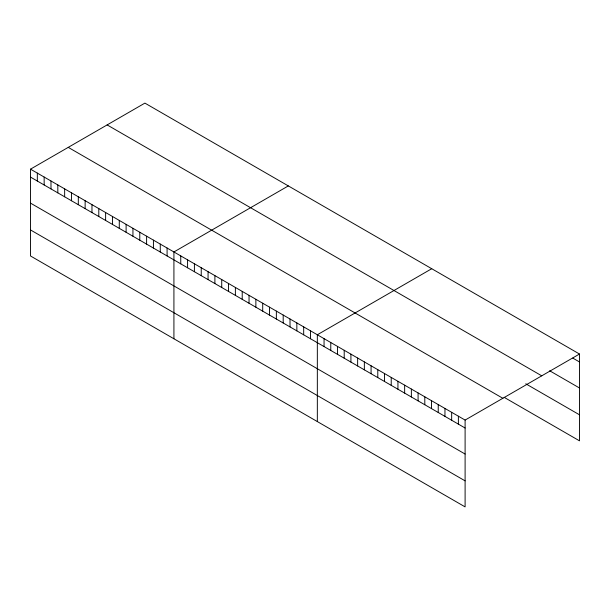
<?xml version="1.0" encoding="UTF-8"?>
<svg xmlns="http://www.w3.org/2000/svg" width="610" height="610" viewBox="0 0 610 610"><rect width="100%" height="100%" fill="white"/><g stroke="black" fill="none" stroke-linecap="round" stroke-linejoin="round"><path stroke-width="0.91" d="M30.5 169.161L465.102 420.076L465.102 506.887L30.5 255.971L30.5 169.161L144.898 103.113L579.5 354.029L579.5 440.839L504.127 397.324M288.316 185.92L173.919 251.96L173.919 338.771M431.735 268.72L317.337 334.768L317.337 421.571M465.102 420.076L579.5 354.029M572.782 358.085L579.5 361.959M549.648 370.758L579.5 387.99M107.147 124.913L541.749 375.829M525.767 383.789L579.5 414.808M68.251 147.368L502.853 398.284M30.5 177.091L465.102 428.007M30.5 203.122L465.102 454.038M30.5 229.939L465.102 480.855M458.384 416.195L458.384 424.133M451.667 412.322L451.667 420.252M444.957 408.441L444.957 416.378M438.239 404.567L438.239 412.497M431.522 400.686L431.522 408.616M424.804 396.813L424.804 404.743M418.086 392.932L418.086 400.861M411.369 389.058L411.369 396.988M404.651 385.177L404.651 393.107M397.941 381.296L397.941 389.233M391.224 377.422L391.224 385.352M384.506 373.541L384.506 381.479M377.788 369.668L377.788 377.598M371.071 365.786L371.071 373.716M364.353 361.913L364.353 369.843M357.635 358.032L357.635 365.962M350.918 354.151L350.918 362.088M344.208 350.277L344.208 358.207M337.49 346.396L337.49 354.334M330.772 342.523L330.772 350.453M324.055 338.642L324.055 346.571M310.505 330.826L310.505 338.756M303.681 326.876L303.681 334.814M296.849 322.934L296.849 330.872M290.017 318.992L290.017 326.922M283.192 315.05L283.192 322.98M276.361 311.108L276.361 319.038M269.529 307.165L269.529 315.096M262.704 303.223L262.704 311.153M255.872 299.281L255.872 307.211M249.04 295.339L249.04 303.269M242.216 291.389L242.216 299.327M235.384 287.447L235.384 295.385M228.552 283.505L228.552 291.435M221.727 279.563L221.727 287.493M214.895 275.621L214.895 283.551M208.063 271.679L208.063 279.609M201.239 267.737L201.239 275.667M194.407 263.794L194.407 271.724M187.575 259.852L187.575 267.782M180.751 255.903L180.751 263.84M167.087 248.018L167.087 255.948M160.262 244.076L160.262 252.006M153.43 240.134L153.43 248.064M146.598 236.192L146.598 244.122M139.774 232.25L139.774 240.18M132.942 228.308L132.942 236.238M126.11 224.366L126.11 232.296M119.285 220.416L119.285 228.353M112.453 216.474L112.453 224.411M105.621 212.532L105.621 220.469M98.797 208.589L98.797 216.519M91.965 204.647L91.965 212.577M85.133 200.705L85.133 208.635M78.309 196.763L78.309 204.693M71.477 192.821L71.477 200.751M64.645 188.879L64.645 196.809M57.82 184.929L57.82 192.867M50.988 180.987L50.988 188.925M44.156 177.045L44.156 184.982M37.332 173.103L37.332 181.033"/></g></svg>
